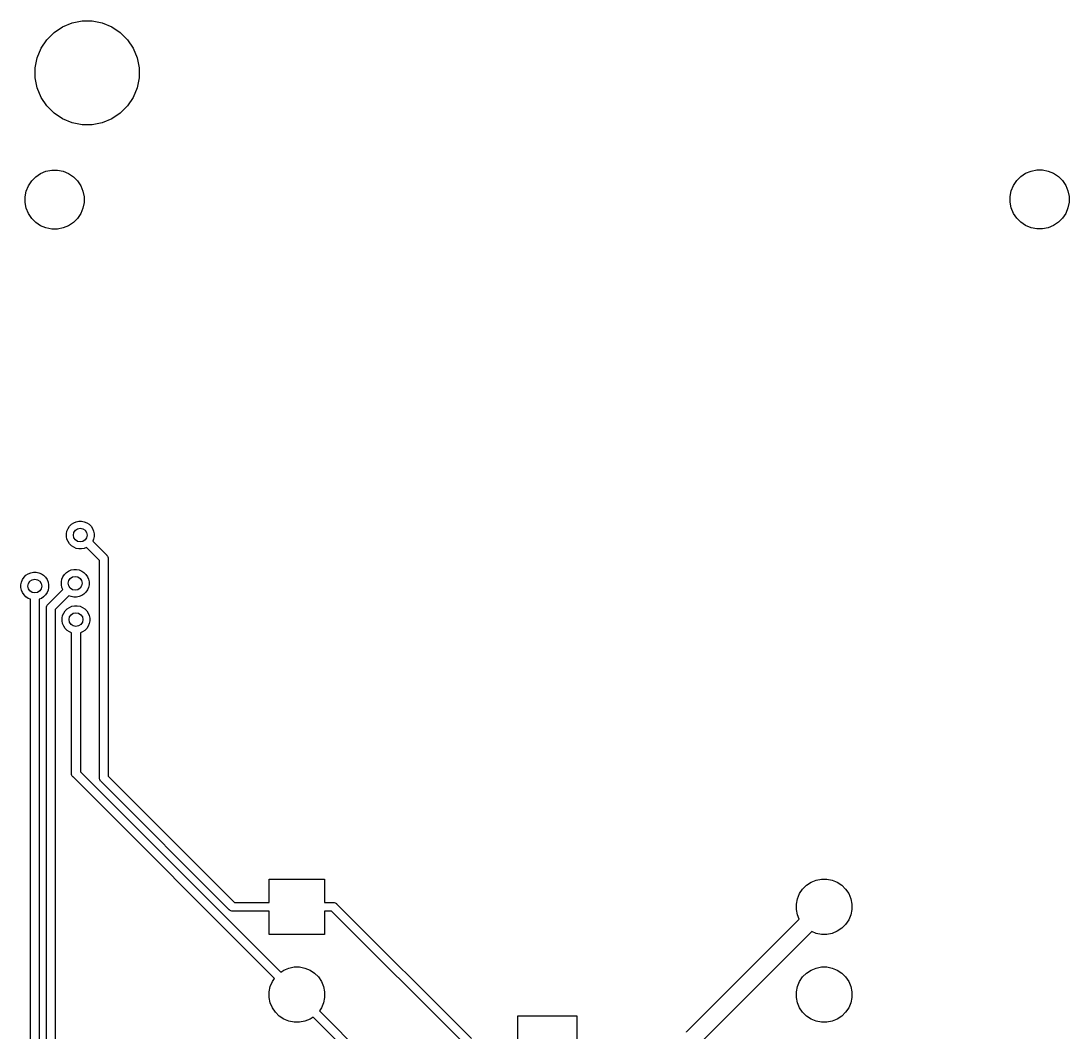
# Model space of a CAD drawing. Extents: x 0.3 to 11, y -13.3 to 4.6.
# Drawn here: x 5.04 to 6.233, y -2.868 to -1.717 of the extents above; entities that cross this region are included whole.
import ezdxf

# ---------------------------------------------------------------- set-up
doc = ezdxf.new("R2010")
doc.units = 0
doc.header["$MEASUREMENT"] = 0
doc.layers.add('BLACK', color=7, linetype='CONTINUOUS')

msp = doc.modelspace()

# ---------------------------------------------------------------- linework, layer by layer
at = {"layer": 'BLACK', "linetype": 'CONTINUOUS'}
for p, q in [((5.09797, -1.71939), (5.10938, -1.71712)), ((5.10938, -1.71712), (5.12102, -1.71712)), ((5.12102, -1.71712), (5.13243, -1.71939)), ((5.07755, -1.7303), (5.08723, -1.72384)), ((5.08723, -1.72384), (5.09797, -1.71939)), ((5.13243, -1.71939), (5.14317, -1.72384)), ((5.14317, -1.72384), (5.15285, -1.7303)), ((5.06287, -1.7482), (5.06933, -1.73853)), ((5.06933, -1.73853), (5.07755, -1.7303)), ((5.15285, -1.7303), (5.16107, -1.73853)), ((5.16107, -1.73853), (5.16753, -1.7482)), ((5.05841, -1.75895), (5.06287, -1.7482)), ((5.16753, -1.7482), (5.17199, -1.75895)), ((5.05615, -1.77036), (5.05841, -1.75895)), ((5.17199, -1.75895), (5.17426, -1.77036)), ((5.05615, -1.78199), (5.05615, -1.77036)), ((5.17426, -1.77036), (5.17426, -1.78199)), ((5.05841, -1.7934), (5.05615, -1.78199)), ((5.17426, -1.78199), (5.17199, -1.7934)), ((5.06287, -1.80415), (5.05841, -1.7934)), ((5.17199, -1.7934), (5.16753, -1.80415)), ((5.06933, -1.81382), (5.06287, -1.80415)), ((5.16753, -1.80415), (5.16107, -1.81382)), ((5.07755, -1.82204), (5.06933, -1.81382)), ((5.08723, -1.82851), (5.07755, -1.82204)), ((5.15285, -1.82204), (5.14317, -1.82851)), ((5.16107, -1.81382), (5.15285, -1.82204)), ((5.09797, -1.83296), (5.08723, -1.82851)), ((5.10938, -1.83523), (5.09797, -1.83296)), ((5.12102, -1.83523), (5.10938, -1.83523)), ((5.13243, -1.83296), (5.12102, -1.83523)), ((5.14317, -1.82851), (5.13243, -1.83296)), ((5.05212, -1.89908), (5.05679, -1.89441)), ((5.05679, -1.89441), (5.06228, -1.89075)), ((5.06228, -1.89075), (5.06837, -1.88822)), ((5.06837, -1.88822), (5.07485, -1.88693)), ((5.07485, -1.88693), (5.08145, -1.88693)), ((5.08145, -1.88693), (5.08792, -1.88822)), ((5.08792, -1.88822), (5.09401, -1.89075)), ((5.09401, -1.89075), (5.0995, -1.89441)), ((5.0995, -1.89441), (5.10417, -1.89908)), ((6.17312, -1.89884), (6.17778, -1.89418)), ((6.17778, -1.89418), (6.18327, -1.89051)), ((6.18327, -1.89051), (6.18937, -1.88798)), ((6.18937, -1.88798), (6.19584, -1.8867)), ((6.19584, -1.8867), (6.20244, -1.8867)), ((6.20244, -1.8867), (6.20891, -1.88798)), ((6.20891, -1.88798), (6.21501, -1.89051)), ((6.21501, -1.89051), (6.22049, -1.89418)), ((6.22049, -1.89418), (6.22516, -1.89884)), ((5.04593, -1.91066), (5.04846, -1.90457)), ((5.04846, -1.90457), (5.05212, -1.89908)), ((5.10417, -1.89908), (5.10783, -1.90457)), ((5.10783, -1.90457), (5.11036, -1.91066)), ((6.16693, -1.91043), (6.16945, -1.90433)), ((6.16945, -1.90433), (6.17312, -1.89884)), ((6.22516, -1.89884), (6.22883, -1.90433)), ((6.22883, -1.90433), (6.23135, -1.91043)), ((5.04465, -1.91713), (5.04593, -1.91066)), ((5.04465, -1.92373), (5.04465, -1.91713)), ((5.11036, -1.91066), (5.11165, -1.91713)), ((5.11165, -1.91713), (5.11165, -1.92373)), ((6.16564, -1.9169), (6.16693, -1.91043)), ((6.16564, -1.9235), (6.16564, -1.9169)), ((6.23135, -1.91043), (6.23264, -1.9169)), ((6.23264, -1.9169), (6.23264, -1.9235)), ((5.04593, -1.93021), (5.04465, -1.92373)), ((5.04846, -1.9363), (5.04593, -1.93021)), ((5.11036, -1.93021), (5.10783, -1.9363)), ((5.11165, -1.92373), (5.11036, -1.93021)), ((6.16693, -1.92997), (6.16564, -1.9235)), ((6.16945, -1.93606), (6.16693, -1.92997)), ((6.23135, -1.92997), (6.22883, -1.93606)), ((6.23264, -1.9235), (6.23135, -1.92997)), ((5.05212, -1.94179), (5.04846, -1.9363)), ((5.05679, -1.94646), (5.05212, -1.94179)), ((5.10417, -1.94179), (5.0995, -1.94646)), ((5.10783, -1.9363), (5.10417, -1.94179)), ((6.17312, -1.94155), (6.16945, -1.93606)), ((6.17778, -1.94622), (6.17312, -1.94155)), ((6.22516, -1.94155), (6.22049, -1.94622)), ((6.22883, -1.93606), (6.22516, -1.94155)), ((5.06228, -1.95012), (5.05679, -1.94646)), ((5.06837, -1.95265), (5.06228, -1.95012)), ((5.07485, -1.95393), (5.06837, -1.95265)), ((5.08145, -1.95393), (5.07485, -1.95393)), ((5.08792, -1.95265), (5.08145, -1.95393)), ((5.09401, -1.95012), (5.08792, -1.95265)), ((5.0995, -1.94646), (5.09401, -1.95012)), ((6.18327, -1.94988), (6.17778, -1.94622)), ((6.18937, -1.95241), (6.18327, -1.94988)), ((6.19584, -1.9537), (6.18937, -1.95241)), ((6.20244, -1.9537), (6.19584, -1.9537)), ((6.20891, -1.95241), (6.20244, -1.9537)), ((6.21501, -1.94988), (6.20891, -1.95241)), ((6.22049, -1.94622), (6.21501, -1.94988)), ((5.09514, -2.29215), (5.09733, -2.28995)), ((5.09733, -2.28995), (5.09991, -2.28823)), ((5.09991, -2.28823), (5.10278, -2.28704)), ((5.10278, -2.28704), (5.10582, -2.28644)), ((5.10582, -2.28644), (5.10892, -2.28644)), ((5.10892, -2.28644), (5.11196, -2.28704)), ((5.11196, -2.28704), (5.11483, -2.28823)), ((5.11483, -2.28823), (5.11741, -2.28995)), ((5.11741, -2.28995), (5.1196, -2.29215)), ((5.09162, -2.30064), (5.09223, -2.29759)), ((5.09162, -2.30374), (5.09162, -2.30064)), ((5.09223, -2.29759), (5.09342, -2.29473)), ((5.09342, -2.29473), (5.09514, -2.29215)), ((5.1196, -2.29215), (5.12133, -2.29473)), ((5.12133, -2.29473), (5.12251, -2.29759)), ((5.12251, -2.29759), (5.12312, -2.30064)), ((5.12312, -2.30064), (5.12312, -2.30374)), ((5.09223, -2.30678), (5.09162, -2.30374)), ((5.09342, -2.30965), (5.09223, -2.30678)), ((5.09514, -2.31223), (5.09342, -2.30965)), ((5.09733, -2.31442), (5.09514, -2.31223)), ((5.12251, -2.30678), (5.1215, -2.30924)), ((5.1215, -2.30924), (5.12683, -2.31457)), ((5.12312, -2.30374), (5.12251, -2.30678)), ((5.09991, -2.31614), (5.09733, -2.31442)), ((5.10278, -2.31733), (5.09991, -2.31614)), ((5.10582, -2.31793), (5.10278, -2.31733)), ((5.10892, -2.31793), (5.10582, -2.31793)), ((5.11196, -2.31733), (5.10892, -2.31793)), ((5.11442, -2.31631), (5.11196, -2.31733)), ((5.11976, -2.32164), (5.11442, -2.31631)), ((5.12913, -2.33102), (5.11976, -2.32164)), ((5.11976, -2.32164), (5.11976, -2.32164)), ((5.12683, -2.31457), (5.12683, -2.31457)), ((5.12683, -2.31457), (5.1375, -2.32524)), ((5.1375, -2.32524), (5.13769, -2.3254)), ((5.13769, -2.3254), (5.13831, -2.32616)), ((5.12913, -2.57838), (5.12913, -2.33102)), ((5.13831, -2.32616), (5.13878, -2.32703)), ((5.13878, -2.32703), (5.13906, -2.32797)), ((5.13906, -2.32797), (5.13913, -2.3287)), ((5.13913, -2.3287), (5.13916, -2.32895)), ((5.13916, -2.32895), (5.13913, -2.32919)), ((5.13913, -2.32919), (5.13913, -2.57655)), ((5.04339, -2.3502), (5.04559, -2.34801)), ((5.04559, -2.34801), (5.04817, -2.34629)), ((5.04817, -2.34629), (5.05103, -2.3451)), ((5.05103, -2.3451), (5.05408, -2.3445)), ((5.05408, -2.3445), (5.05718, -2.3445)), ((5.05718, -2.3445), (5.06022, -2.3451)), ((5.06022, -2.3451), (5.06309, -2.34629)), ((5.06309, -2.34629), (5.06567, -2.34801)), ((5.06567, -2.34801), (5.06786, -2.3502)), ((5.08643, -2.35249), (5.08762, -2.34963)), ((5.08762, -2.34963), (5.08934, -2.34705)), ((5.08934, -2.34705), (5.09154, -2.34485)), ((5.09154, -2.34485), (5.09412, -2.34313)), ((5.09412, -2.34313), (5.09698, -2.34194)), ((5.09698, -2.34194), (5.10002, -2.34134)), ((5.10002, -2.34134), (5.10313, -2.34134)), ((5.10313, -2.34134), (5.10617, -2.34194)), ((5.10617, -2.34194), (5.10903, -2.34313)), ((5.10903, -2.34313), (5.11161, -2.34485)), ((5.11161, -2.34485), (5.11381, -2.34705)), ((5.11381, -2.34705), (5.11553, -2.34963)), ((5.11553, -2.34963), (5.11672, -2.35249)), ((5.03988, -2.35869), (5.04048, -2.35565)), ((5.03988, -2.36179), (5.03988, -2.35869)), ((5.04048, -2.35565), (5.04167, -2.35278)), ((5.04167, -2.35278), (5.04339, -2.3502)), ((5.06786, -2.3502), (5.06958, -2.35278)), ((5.06958, -2.35278), (5.07077, -2.35565)), ((5.07077, -2.35565), (5.07138, -2.35869)), ((5.07138, -2.35869), (5.07138, -2.36179)), ((5.08583, -2.35554), (5.08643, -2.35249)), ((5.08583, -2.35864), (5.08583, -2.35554)), ((5.08643, -2.36168), (5.08583, -2.35864)), ((5.11672, -2.35249), (5.11732, -2.35554)), ((5.11732, -2.35864), (5.11672, -2.36168)), ((5.11732, -2.35554), (5.11732, -2.35864)), ((5.04048, -2.36484), (5.03988, -2.36179)), ((5.04167, -2.3677), (5.04048, -2.36484)), ((5.04339, -2.37028), (5.04167, -2.3677)), ((5.04559, -2.37248), (5.04339, -2.37028)), ((5.04817, -2.3742), (5.04559, -2.37248)), ((5.06567, -2.37248), (5.06309, -2.3742)), ((5.06786, -2.37028), (5.06567, -2.37248)), ((5.06958, -2.3677), (5.06786, -2.37028)), ((5.07077, -2.36484), (5.06958, -2.3677)), ((5.0705, -2.38109), (5.08246, -2.36913)), ((5.07138, -2.36179), (5.07077, -2.36484)), ((5.08246, -2.36913), (5.08247, -2.36913)), ((5.08247, -2.36913), (5.08745, -2.36414)), ((5.08745, -2.36414), (5.08643, -2.36168)), ((5.09452, -2.37121), (5.08954, -2.3762)), ((5.09698, -2.37223), (5.09452, -2.37121)), ((5.10002, -2.37283), (5.09698, -2.37223)), ((5.10313, -2.37283), (5.10002, -2.37283)), ((5.10617, -2.37223), (5.10313, -2.37283)), ((5.10903, -2.37104), (5.10617, -2.37223)), ((5.11161, -2.36932), (5.10903, -2.37104)), ((5.11381, -2.36713), (5.11161, -2.36932)), ((5.11553, -2.36455), (5.11381, -2.36713)), ((5.11672, -2.36168), (5.11553, -2.36455)), ((5.05063, -2.37522), (5.04817, -2.3742)), ((5.05063, -2.38276), (5.05063, -2.37522)), ((5.05063, -3.12664), (5.05063, -2.38276)), ((5.05063, -2.38276), (5.05063, -2.38276)), ((5.06309, -2.3742), (5.06063, -2.37522)), ((5.06063, -2.37522), (5.06063, -3.12482)), ((5.06883, -2.3848), (5.06893, -2.38382)), ((5.06886, -2.38505), (5.06883, -2.3848)), ((5.06886, -3.04487), (5.06886, -2.38505)), ((5.06893, -2.38382), (5.06922, -2.38288)), ((5.06922, -2.38288), (5.06968, -2.38201)), ((5.06968, -2.38201), (5.07015, -2.38144)), ((5.07015, -2.38144), (5.07031, -2.38125)), ((5.07031, -2.38125), (5.0705, -2.38109)), ((5.08954, -2.3762), (5.07886, -2.38687)), ((5.08954, -2.3762), (5.08954, -2.3762)), ((5.09244, -2.38618), (5.09502, -2.38446)), ((5.09502, -2.38446), (5.09789, -2.38327)), ((5.09789, -2.38327), (5.10093, -2.38266)), ((5.10093, -2.38266), (5.10403, -2.38266)), ((5.10403, -2.38266), (5.10707, -2.38327)), ((5.10707, -2.38327), (5.10994, -2.38446)), ((5.10994, -2.38446), (5.11252, -2.38618)), ((5.07886, -2.38687), (5.07886, -3.04305)), ((5.08673, -2.39686), (5.08734, -2.39382)), ((5.08673, -2.39996), (5.08673, -2.39686)), ((5.08734, -2.39382), (5.08852, -2.39095)), ((5.08852, -2.39095), (5.09025, -2.38837)), ((5.09025, -2.38837), (5.09244, -2.38618)), ((5.11252, -2.38618), (5.11471, -2.38837)), ((5.11471, -2.38837), (5.11644, -2.39095)), ((5.11644, -2.39095), (5.11762, -2.39382)), ((5.11762, -2.39382), (5.11823, -2.39686)), ((5.11823, -2.39686), (5.11823, -2.39996)), ((5.08734, -2.403), (5.08673, -2.39996)), ((5.08852, -2.40587), (5.08734, -2.403)), ((5.09025, -2.40845), (5.08852, -2.40587)), ((5.09244, -2.41064), (5.09025, -2.40845)), ((5.11471, -2.40845), (5.11252, -2.41064)), ((5.11644, -2.40587), (5.11471, -2.40845)), ((5.11762, -2.403), (5.11644, -2.40587)), ((5.11823, -2.39996), (5.11762, -2.403)), ((5.09502, -2.41237), (5.09244, -2.41064)), ((5.09748, -2.41339), (5.09502, -2.41237)), ((5.09748, -2.42093), (5.09748, -2.41339)), ((5.09748, -2.57349), (5.09748, -2.42093)), ((5.09748, -2.42093), (5.09748, -2.42093)), ((5.10994, -2.41237), (5.10748, -2.41339)), ((5.10748, -2.41339), (5.10748, -2.57167)), ((5.11252, -2.41064), (5.10994, -2.41237)), ((5.09746, -2.57374), (5.09748, -2.57349)), ((5.09748, -2.57399), (5.09746, -2.57374)), ((5.09755, -2.57472), (5.09748, -2.57399)), ((5.09784, -2.57566), (5.09755, -2.57472)), ((5.0983, -2.57653), (5.09784, -2.57566)), ((5.10748, -2.57167), (5.33547, -2.79966)), ((5.09893, -2.57729), (5.0983, -2.57653)), ((5.09912, -2.57745), (5.09893, -2.57729)), ((5.3284, -2.80673), (5.09912, -2.57745)), ((5.12911, -2.57862), (5.12913, -2.57838)), ((5.12913, -2.57887), (5.12911, -2.57862)), ((5.12921, -2.5796), (5.12913, -2.57887)), ((5.12949, -2.58054), (5.12921, -2.5796)), ((5.12996, -2.58141), (5.12949, -2.58054)), ((5.13058, -2.58217), (5.12996, -2.58141)), ((5.13077, -2.58233), (5.13058, -2.58217)), ((5.277, -2.72856), (5.13077, -2.58233)), ((5.13913, -2.57655), (5.28278, -2.7202)), ((5.32244, -2.7202), (5.32244, -2.6937)), ((5.32244, -2.6937), (5.38543, -2.6937)), ((5.38543, -2.6937), (5.38543, -2.7202)), ((5.93902, -2.69729), (5.94475, -2.69491)), ((5.94475, -2.69491), (5.95083, -2.6937)), ((5.95083, -2.6937), (5.95704, -2.6937)), ((5.95704, -2.6937), (5.96312, -2.69491)), ((5.96312, -2.69491), (5.96886, -2.69729)), ((5.92603, -2.71028), (5.92947, -2.70512)), ((5.92947, -2.70512), (5.93386, -2.70073)), ((5.93386, -2.70073), (5.93902, -2.69729)), ((5.96886, -2.69729), (5.97401, -2.70073)), ((5.97401, -2.70073), (5.9784, -2.70512)), ((5.9784, -2.70512), (5.98185, -2.71028)), ((5.92244, -2.72209), (5.92365, -2.71601)), ((5.92365, -2.71601), (5.92603, -2.71028)), ((5.98185, -2.71028), (5.98422, -2.71601)), ((5.98422, -2.71601), (5.98543, -2.72209)), ((5.27716, -2.72875), (5.277, -2.72856)), ((5.27792, -2.72937), (5.27716, -2.72875)), ((5.27879, -2.72984), (5.27792, -2.72937)), ((5.27973, -2.73012), (5.27879, -2.72984)), ((5.28046, -2.7302), (5.27973, -2.73012)), ((5.28071, -2.73022), (5.28046, -2.7302)), ((5.28046, -2.7302), (5.28046, -2.7302)), ((5.28095, -2.7302), (5.28071, -2.73022)), ((5.32244, -2.7302), (5.28095, -2.7302)), ((5.28278, -2.7202), (5.32244, -2.7202)), ((5.32244, -2.75669), (5.32244, -2.7302)), ((5.38543, -2.7202), (5.39519, -2.7202)), ((5.39336, -2.7302), (5.38543, -2.7302)), ((5.38543, -2.7302), (5.38543, -2.75669)), ((5.54413, -2.88096), (5.39336, -2.7302)), ((5.39519, -2.7202), (5.39543, -2.72017)), ((5.39543, -2.72017), (5.39568, -2.7202)), ((5.39568, -2.7202), (5.39641, -2.72027)), ((5.39641, -2.72027), (5.39736, -2.72056)), ((5.39736, -2.72056), (5.39822, -2.72102)), ((5.39822, -2.72102), (5.39899, -2.72164)), ((5.39899, -2.72164), (5.39914, -2.72184)), ((5.39914, -2.72184), (5.55249, -2.87518)), ((5.92244, -2.7283), (5.92244, -2.72209)), ((5.92365, -2.73438), (5.92244, -2.7283)), ((5.98543, -2.7283), (5.98422, -2.73438)), ((5.98543, -2.72209), (5.98543, -2.7283)), ((5.79804, -2.86695), (5.92569, -2.7393)), ((5.92569, -2.7393), (5.92365, -2.73438)), ((5.98185, -2.74012), (5.9784, -2.74527)), ((5.98422, -2.73438), (5.98185, -2.74012)), ((5.93983, -2.75345), (5.81476, -2.87851)), ((5.94475, -2.75548), (5.93983, -2.75345)), ((5.96886, -2.75311), (5.96312, -2.75548)), ((5.97401, -2.74966), (5.96886, -2.75311)), ((5.9784, -2.74527), (5.97401, -2.74966)), ((5.38543, -2.75669), (5.32244, -2.75669)), ((5.95083, -2.75669), (5.94475, -2.75548)), ((5.95704, -2.75669), (5.95083, -2.75669)), ((5.96312, -2.75548), (5.95704, -2.75669)), ((5.33547, -2.79966), (5.33902, -2.79729)), ((5.33902, -2.79729), (5.34475, -2.79491)), ((5.34475, -2.79491), (5.35083, -2.7937)), ((5.35083, -2.7937), (5.35704, -2.7937)), ((5.35704, -2.7937), (5.36312, -2.79491)), ((5.36312, -2.79491), (5.36886, -2.79729)), ((5.36886, -2.79729), (5.37401, -2.80073)), ((5.37401, -2.80073), (5.3784, -2.80512)), ((5.92947, -2.80512), (5.93386, -2.80073)), ((5.93386, -2.80073), (5.93902, -2.79729)), ((5.93902, -2.79729), (5.94475, -2.79491)), ((5.94475, -2.79491), (5.95083, -2.7937)), ((5.95083, -2.7937), (5.95704, -2.7937)), ((5.95704, -2.7937), (5.96312, -2.79491)), ((5.96312, -2.79491), (5.96886, -2.79729)), ((5.96886, -2.79729), (5.97401, -2.80073)), ((5.97401, -2.80073), (5.9784, -2.80512)), ((5.32365, -2.81601), (5.32603, -2.81028)), ((5.32603, -2.81028), (5.3284, -2.80673)), ((5.3784, -2.80512), (5.38185, -2.81028)), ((5.38185, -2.81028), (5.38422, -2.81601)), ((5.92365, -2.81601), (5.92603, -2.81028)), ((5.92603, -2.81028), (5.92947, -2.80512)), ((5.9784, -2.80512), (5.98185, -2.81028)), ((5.98185, -2.81028), (5.98422, -2.81601)), ((5.32244, -2.82209), (5.32365, -2.81601)), ((5.32244, -2.8283), (5.32244, -2.82209)), ((5.38422, -2.81601), (5.38543, -2.82209)), ((5.38543, -2.82209), (5.38543, -2.8283)), ((5.92244, -2.82209), (5.92365, -2.81601)), ((5.92244, -2.8283), (5.92244, -2.82209)), ((5.98422, -2.81601), (5.98543, -2.82209)), ((5.98543, -2.82209), (5.98543, -2.8283)), ((5.32365, -2.83438), (5.32244, -2.8283)), ((5.32603, -2.84012), (5.32365, -2.83438)), ((5.38422, -2.83438), (5.38185, -2.84012)), ((5.38543, -2.8283), (5.38422, -2.83438)), ((5.92365, -2.83438), (5.92244, -2.8283)), ((5.92603, -2.84012), (5.92365, -2.83438)), ((5.98422, -2.83438), (5.98185, -2.84012)), ((5.98543, -2.8283), (5.98422, -2.83438)), ((5.32947, -2.84527), (5.32603, -2.84012)), ((5.33386, -2.84966), (5.32947, -2.84527)), ((5.33902, -2.85311), (5.33386, -2.84966)), ((5.38185, -2.84012), (5.37948, -2.84367)), ((5.37948, -2.84367), (5.52013, -2.98432)), ((5.60551, -2.91614), (5.60551, -2.84921)), ((5.60551, -2.84921), (5.67244, -2.84921)), ((5.67244, -2.84921), (5.67244, -2.91614)), ((5.92947, -2.84527), (5.92603, -2.84012)), ((5.93386, -2.84966), (5.92947, -2.84527)), ((5.93902, -2.85311), (5.93386, -2.84966)), ((5.97401, -2.84966), (5.96886, -2.85311)), ((5.9784, -2.84527), (5.97401, -2.84966)), ((5.98185, -2.84012), (5.9784, -2.84527)), ((5.34475, -2.85548), (5.33902, -2.85311)), ((5.35083, -2.85669), (5.34475, -2.85548)), ((5.35704, -2.85669), (5.35083, -2.85669)), ((5.36312, -2.85548), (5.35704, -2.85669)), ((5.36886, -2.85311), (5.36312, -2.85548)), ((5.37241, -2.85074), (5.36886, -2.85311)), ((5.51177, -2.9901), (5.37241, -2.85074)), ((5.94475, -2.85548), (5.93902, -2.85311)), ((5.95083, -2.85669), (5.94475, -2.85548)), ((5.95704, -2.85669), (5.95083, -2.85669)), ((5.96312, -2.85548), (5.95704, -2.85669)), ((5.96886, -2.85311), (5.96312, -2.85548)), ((5.79716, -2.86788), (5.79734, -2.86765)), ((5.79734, -2.86765), (5.79766, -2.86727)), ((5.79734, -2.86765), (5.79734, -2.86765)), ((5.79766, -2.86727), (5.79804, -2.86695))]:
    msp.add_line(p, q, dxfattribs=at)
at = {"layer": 'BLACK'}
for centre in [(5.10737, -2.30219), (5.10157, -2.35709), (5.05563, -2.36024), (5.10248, -2.39841)]:
    msp.add_circle(centre, 0.00787, dxfattribs=at)

doc.saveas('drawing.dxf')
